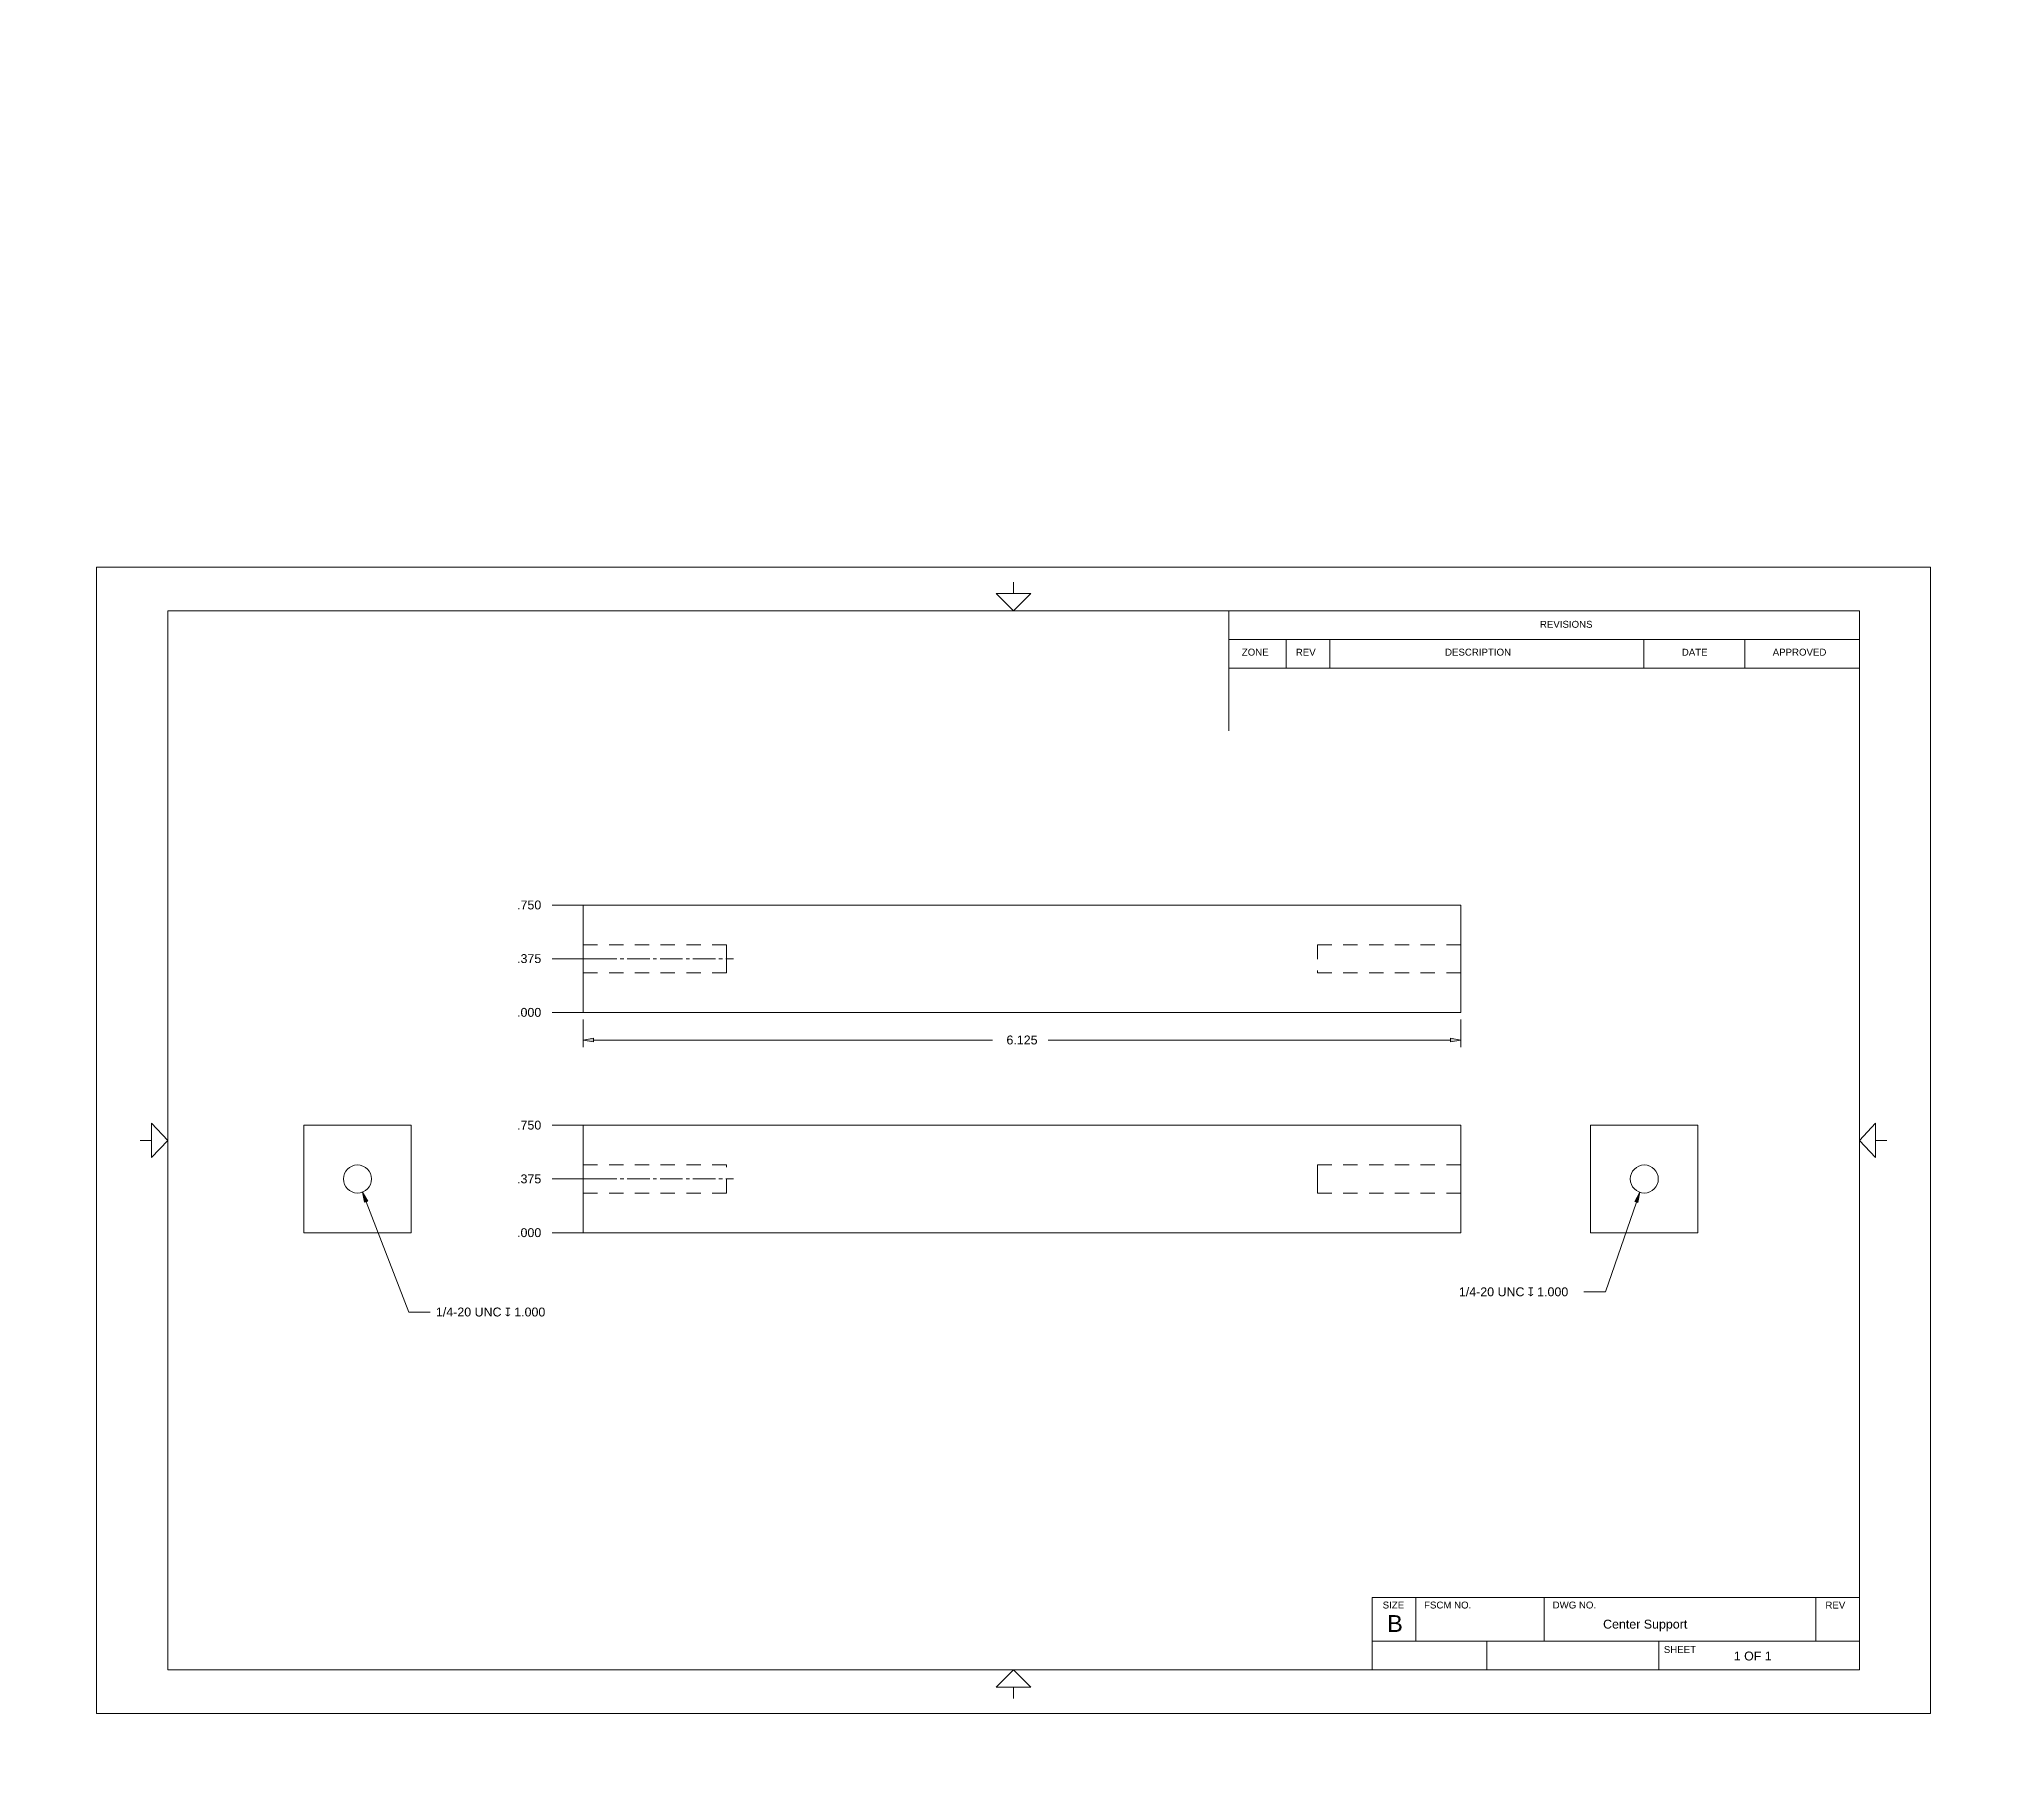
# Model space of a CAD drawing. Header units: inches. Extents: x 0 to 17.1, y 0 to 15.1.
import ezdxf

# ---------------------------------------------------------------- set-up
doc = ezdxf.new("R2010")
doc.units = ezdxf.units.IN
doc.header["$MEASUREMENT"] = 0
doc.linetypes.add('HIDDEN2', pattern=[0.1875, 0.125, -0.0625])
for name, color, linetype, lineweight in [('CENTER', 204, 'Continuous', 0), ('CONTINUOUS', 7, 'Continuous', 0), ('DIMENSIONS', 7, 'Continuous', 0), ('HIDDEN', 253, 'HIDDEN2', 0), ('VISIBLE', 7, 'Continuous', 0)]:
    doc.layers.add(name, color=color, linetype=linetype, lineweight=lineweight)
doc.dimstyles.get("Standard").update_dxf_attribs({"dimtxt": 0.18, "dimasz": 0.18, "dimexe": 0.18, "dimexo": 0.0625, "dimgap": 0.09, "dimtad": 0, "dimtih": 1, "dimtoh": 1, "dimdec": 4, "dimzin": 0, "dimdsep": 46, "dimtxsty": 'Standard', "dimcen": 0.09, "dimadec": 0, "dimazin": 0, "dimtfac": 1, "dimtdec": 4, "dimtofl": 0, "dimtmove": 0, "dimatfit": 3, "dimfxl": 1, "dimtolj": 1, "dimtzin": 0, "dimarcsym": 0})

# ---------------------------------------------------------------- blocks, each defined once
blk = doc.blocks.new('D1')
at = {"layer": 'DIMENSIONS'}
for p, q in [((4.725, 4.694), (4.475, 4.694)), ((4.683, 4.694), (4.975, 4.694)), ((4.975, 4.694), (4.725, 4.694))]:
    blk.add_line(p, q, dxfattribs=at)
at = {"layer": 'DIMENSIONS', "char_height": 0.07755, "attachment_point": 5}
for s, insert in [('{\\fArial|b0|i0|c0|p0;}', (4.135, 4.694)), ('{\\fArial|b0|i0|c0|p0;.000}{\\fArial|b0|i0|c0|p0;}', (4.274, 4.694)), ('{\\fArial|b0|i0|c0|p0;}', (4.274, 4.694)), ('{\\fArial|b0|i0|c0|p0;}', (4.274, 4.694)), ('{\\fArial|b0|i0|c0|p0;}', (4.413, 4.694))]:
    blk.add_mtext(s, dxfattribs=dict(at, insert=insert))
blk = doc.blocks.new('D2')
at = {"layer": 'DIMENSIONS'}
for p, q in [((4.725, 5.163), (4.475, 5.163)), ((4.623, 5.163), (4.975, 5.163)), ((4.975, 5.163), (4.725, 5.163))]:
    blk.add_line(p, q, dxfattribs=at)
at = {"layer": 'DIMENSIONS', "char_height": 0.07755, "attachment_point": 5}
for s, insert in [('{\\fArial|b0|i0|c0|p0;}', (4.135, 5.163)), ('{\\fArial|b0|i0|c0|p0;.375}{\\fArial|b0|i0|c0|p0;}', (4.274, 5.163)), ('{\\fArial|b0|i0|c0|p0;}', (4.274, 5.163)), ('{\\fArial|b0|i0|c0|p0;}', (4.274, 5.163)), ('{\\fArial|b0|i0|c0|p0;}', (4.413, 5.163))]:
    blk.add_mtext(s, dxfattribs=dict(at, insert=insert))
blk = doc.blocks.new('D3')
at = {"layer": 'DIMENSIONS'}
for p, q in [((4.725, 5.632), (4.475, 5.632)), ((4.683, 5.632), (4.975, 5.632)), ((4.975, 5.632), (4.725, 5.632))]:
    blk.add_line(p, q, dxfattribs=at)
at = {"layer": 'DIMENSIONS', "char_height": 0.07755, "attachment_point": 5}
for s, insert in [('{\\fArial|b0|i0|c0|p0;.750}{\\fArial|b0|i0|c0|p0;}', (4.274, 5.632)), ('{\\fArial|b0|i0|c0|p0;}', (4.135, 5.632)), ('{\\fArial|b0|i0|c0|p0;}', (4.274, 5.632)), ('{\\fArial|b0|i0|c0|p0;}', (4.274, 5.632)), ('{\\fArial|b0|i0|c0|p0;}', (4.413, 5.632))]:
    blk.add_mtext(s, dxfattribs=dict(at, insert=insert))
blk = doc.blocks.new('D4')
at = {"layer": 'DIMENSIONS'}
for p, q in [((4.725, 6.616), (4.475, 6.616)), ((4.683, 6.616), (4.975, 6.616)), ((4.975, 6.616), (4.725, 6.616))]:
    blk.add_line(p, q, dxfattribs=at)
at = {"layer": 'DIMENSIONS', "char_height": 0.07755, "attachment_point": 5}
for s, insert in [('{\\fArial|b0|i0|c0|p0;}', (4.135, 6.616)), ('{\\fArial|b0|i0|c0|p0;.000}{\\fArial|b0|i0|c0|p0;}', (4.274, 6.616)), ('{\\fArial|b0|i0|c0|p0;}', (4.274, 6.616)), ('{\\fArial|b0|i0|c0|p0;}', (4.274, 6.616)), ('{\\fArial|b0|i0|c0|p0;}', (4.413, 6.616))]:
    blk.add_mtext(s, dxfattribs=dict(at, insert=insert))
blk = doc.blocks.new('D5')
at = {"layer": 'DIMENSIONS'}
for p, q in [((4.725, 7.085), (4.475, 7.085)), ((4.623, 7.085), (4.975, 7.085)), ((4.975, 7.085), (4.725, 7.085))]:
    blk.add_line(p, q, dxfattribs=at)
at = {"layer": 'DIMENSIONS', "char_height": 0.07755, "attachment_point": 5}
for s, insert in [('{\\fArial|b0|i0|c0|p0;}', (4.135, 7.085)), ('{\\fArial|b0|i0|c0|p0;.375}{\\fArial|b0|i0|c0|p0;}', (4.274, 7.085)), ('{\\fArial|b0|i0|c0|p0;}', (4.274, 7.085)), ('{\\fArial|b0|i0|c0|p0;}', (4.274, 7.085)), ('{\\fArial|b0|i0|c0|p0;}', (4.413, 7.085))]:
    blk.add_mtext(s, dxfattribs=dict(at, insert=insert))
blk = doc.blocks.new('D6')
at = {"layer": 'DIMENSIONS'}
for p, q in [((4.725, 7.553), (4.475, 7.553)), ((4.683, 7.553), (4.975, 7.553)), ((4.975, 7.553), (4.725, 7.553))]:
    blk.add_line(p, q, dxfattribs=at)
at = {"layer": 'DIMENSIONS', "char_height": 0.07755, "attachment_point": 5}
for s, insert in [('{\\fArial|b0|i0|c0|p0;}', (4.135, 7.553)), ('{\\fArial|b0|i0|c0|p0;.750}{\\fArial|b0|i0|c0|p0;}', (4.274, 7.553)), ('{\\fArial|b0|i0|c0|p0;}', (4.274, 7.553)), ('{\\fArial|b0|i0|c0|p0;}', (4.274, 7.553)), ('{\\fArial|b0|i0|c0|p0;}', (4.413, 7.553))]:
    blk.add_mtext(s, dxfattribs=dict(at, insert=insert))
blk = doc.blocks.new('D7')
h = blk.add_hatch(color=7)
h.paths.add_polyline_path([(4.836, 6.36), (4.746, 6.375), (4.836, 6.39)], flags=0)
h.paths.add_polyline_path([(12.312, 6.39), (12.402, 6.375), (12.312, 6.36)], flags=0)
at = {"layer": 'DIMENSIONS'}
for p, q in [((4.746, 6.553), (4.746, 6.313)), ((12.402, 6.553), (12.402, 6.313)), ((4.836, 6.375), (8.317, 6.375)), ((12.312, 6.375), (8.803, 6.375))]:
    blk.add_line(p, q, dxfattribs=at)
for points in [[(4.746, 6.375), (4.836, 6.39), (4.836, 6.36), (4.746, 6.375)], [(12.402, 6.375), (12.312, 6.36), (12.312, 6.39), (12.402, 6.375)]]:
    blk.add_lwpolyline(points, dxfattribs=at)
at = {"layer": 'DIMENSIONS', "char_height": 0.07755, "attachment_point": 5}
for s, insert in [('{\\fArial|b0|i0|c0|p0;}', (8.407, 6.375)), ('{\\fArial|b0|i0|c0|p0;6.125}{\\fArial|b0|i0|c0|p0;}', (8.574, 6.375)), ('{\\fArial|b0|i0|c0|p0;}', (8.574, 6.375)), ('{\\fArial|b0|i0|c0|p0;}', (8.574, 6.375)), ('{\\fArial|b0|i0|c0|p0;}', (8.741, 6.375))]:
    blk.add_mtext(s, dxfattribs=dict(at, insert=insert))
blk = doc.blocks.new('BLOCK6')
at = {"layer": 'CONTINUOUS'}
for p, q in [((16.5, 10.5), (0.5, 10.5)), ((0.5, 10.5), (0.5, 0.5)), ((16.5, 0.5), (16.5, 10.5)), ((8.5, 10.37), (8.5, 10.27)), ((15.88, 10.12), (1.12, 10.12)), ((1.12, 10.12), (1.12, 0.88)), ((10.38, 10.12), (10.38, 9.073)), ((15.88, 0.88), (15.88, 10.12)), ((10.38, 9.87), (15.88, 9.87)), ((10.88, 9.62), (10.88, 9.87)), ((11.26, 9.62), (11.26, 9.87)), ((14, 9.62), (14, 9.87)), ((14.88, 9.62), (14.88, 9.87)), ((10.38, 9.62), (15.88, 9.62)), ((0.88, 5.5), (0.98, 5.5)), ((16.12, 5.5), (16.02, 5.5)), ((11.63, 1.51), (15.88, 1.51)), ((11.63, 0.88), (11.63, 1.51)), ((12.01, 1.13), (12.01, 1.51)), ((13.13, 1.13), (13.13, 1.51)), ((15.5, 1.13), (15.5, 1.51)), ((11.63, 1.13), (15.88, 1.13)), ((12.63, 0.88), (12.63, 1.13)), ((14.13, 0.88), (14.13, 1.13)), ((1.12, 0.88), (15.88, 0.88)), ((8.5, 0.63), (8.5, 0.73)), ((0.5, 0.5), (16.5, 0.5))]:
    blk.add_line(p, q, dxfattribs=at)
for points in [[(8.35, 10.27), (8.65, 10.27), (8.5, 10.12), (8.5, 10.12), (8.35, 10.27)], [(0.98, 5.35), (0.98, 5.65), (1.12, 5.5), (1.12, 5.5), (0.98, 5.35)], [(16.02, 5.35), (16.02, 5.65), (15.88, 5.5), (15.88, 5.5), (16.02, 5.35)], [(8.35, 0.73), (8.65, 0.73), (8.5, 0.88), (8.5, 0.88), (8.35, 0.73)]]:
    blk.add_lwpolyline(points, dxfattribs=at)
for s, insert, char_height, attachment_point in [('{\\fArial|b0|i0|c0|p0;\\C7;REVISIONS}{\\fArial|b0|i0|c0|p0;\\C7;}', (13.093, 10.002), 0.06032, 4), ('{\\fArial|b0|i0|c0|p0;\\C7;ZONE}{\\fArial|b0|i0|c0|p0;\\C7;}', (10.492, 9.759), 0.06032, 4), ('{\\fArial|b0|i0|c0|p0;\\C7;REV}{\\fArial|b0|i0|c0|p0;\\C7;}', (10.963, 9.759), 0.06032, 4), ('{\\fArial|b0|i0|c0|p0;\\C7;DESCRIPTION}{\\fArial|b0|i0|c0|p0;\\C7;}', (12.265, 9.759), 0.06032, 4), ('{\\fArial|b0|i0|c0|p0;\\C7;DATE}{\\fArial|b0|i0|c0|p0;\\C7;}', (14.331, 9.759), 0.06032, 4), ('{\\fArial|b0|i0|c0|p0;\\C7;APPROVED}{\\fArial|b0|i0|c0|p0;\\C7;}', (15.124, 9.759), 0.06032, 4), ('{\\fArial|b0|i0|c0|p0;\\C7;SIZE}{\\fArial|b0|i0|c0|p0;\\C7;}', (11.721, 1.445), 0.06032, 4), ('{\\fArial|b0|i0|c0|p0;\\C7;FSCM NO.}{\\fArial|b0|i0|c0|p0;\\C7;}', (12.082, 1.445), 0.06032, 4), ('{\\fArial|b0|i0|c0|p0;\\C7;DWG NO.}{\\fArial|b0|i0|c0|p0;\\C7;}', (13.204, 1.445), 0.06032, 4), ('{\\fArial|b0|i0|c0|p0;\\C7;REV}{\\fArial|b0|i0|c0|p0;\\C7;}', (15.584, 1.445), 0.06032, 4), ('{\\fArial|b0|i0|c0|p0;\\C7;B}{\\fArial|b0|i0|c0|p0;\\C7;}', (11.76, 1.284), 0.14649, 4), ('{\\fArial|b0|i0|c0|p0;\\C7;Center Support}{\\fArial|b0|i0|c0|p0;\\C7;}', (13.644, 1.267), 0.07755, 4), ('{\\fArial|b0|i0|c0|p0;\\C7;SHEET}{\\fArial|b0|i0|c0|p0;\\C7;}', (14.174, 1.057), 0.06032, 4), ('{\\fArial|b0|i0|c0|p0;\\C7;1 OF 1}{\\fArial|b0|i0|c0|p0;\\C7;}', (14.95, 1), 0.07755, 5), ('{\\fArial|b0|i0|c0|p0;\\C7;}', (0.444, 0.59), 0.18096, 4)]:
    blk.add_mtext(s, dxfattribs=dict(at, insert=insert, char_height=char_height, attachment_point=attachment_point))

msp = doc.modelspace()

# ---------------------------------------------------------------- hatches: boundary and pattern name
for points in [[(2.8386, 4.9592), (2.8202, 5.0485), (2.8665, 4.97)], [(13.92, 4.9668), (13.9635, 5.047), (13.9484, 4.957)]]:
    msp.add_hatch(color=7).paths.add_polyline_path(points, flags=0)

# ---------------------------------------------------------------- linework, layer by layer
at = {"layer": 'CENTER'}
for p, q in [((4.7522, 7.0846), (4.6859, 7.0846)), ((4.8122, 7.0846), (4.7822, 7.0846)), ((5.039, 7.0846), (4.8422, 7.0846)), ((5.099, 7.0846), (5.069, 7.0846)), ((5.3259, 7.0846), (5.129, 7.0846)), ((5.3559, 7.0846), (5.3859, 7.0846)), ((5.4159, 7.0846), (5.6127, 7.0846)), ((5.6427, 7.0846), (5.6727, 7.0846)), ((5.7027, 7.0846), (5.8996, 7.0846)), ((5.9296, 7.0846), (5.9596, 7.0846)), ((5.9896, 7.0846), (6.0559, 7.0846)), ((4.7522, 5.1628), (4.6859, 5.1628)), ((4.8122, 5.1628), (4.7822, 5.1628)), ((5.039, 5.1628), (4.8422, 5.1628)), ((5.099, 5.1628), (5.069, 5.1628)), ((5.3259, 5.1628), (5.129, 5.1628)), ((5.3559, 5.1628), (5.3859, 5.1628)), ((5.4159, 5.1628), (5.6127, 5.1628)), ((5.6427, 5.1628), (5.6727, 5.1628)), ((5.7027, 5.1628), (5.8996, 5.1628)), ((5.9296, 5.1628), (5.9596, 5.1628)), ((5.9896, 5.1628), (6.0559, 5.1628))]:
    msp.add_line(p, q, dxfattribs=at)
at = {"layer": 'CONTINUOUS'}
for p, q in [((2.8525, 4.9646), (2.8525, 4.9646)), ((2.8525, 4.9646), (3.2239, 4.0015)), ((13.9342, 4.9619), (13.6642, 4.1777)), ((13.9342, 4.9619), (13.9342, 4.9619)), ((13.6642, 4.1777), (13.4767, 4.1777)), ((3.2239, 4.0015), (3.4114, 4.0015))]:
    msp.add_line(p, q, dxfattribs=at)
for points in [[(2.8202, 5.0485), (2.8665, 4.97), (2.8386, 4.9592), (2.8202, 5.0485)], [(13.9635, 5.047), (13.9484, 4.957), (13.92, 4.9668), (13.9635, 5.047)]]:
    msp.add_lwpolyline(points, dxfattribs=at)
at = {"layer": 'HIDDEN'}
for p, q in [((4.7459, 7.2071), (5.9959, 7.2071)), ((5.9959, 7.0846), (5.9959, 7.2071)), ((11.1521, 7.2071), (11.1521, 6.9621)), ((12.4021, 7.2071), (11.1521, 7.2071)), ((5.9959, 6.9621), (5.9959, 7.0846)), ((4.7459, 6.9621), (5.9959, 6.9621)), ((12.4021, 6.9621), (11.1521, 6.9621)), ((4.7459, 5.2853), (5.9959, 5.2853)), ((5.9959, 5.0403), (5.9959, 5.2853)), ((11.1521, 5.2853), (11.1521, 5.1628)), ((12.4021, 5.2853), (11.1521, 5.2853)), ((11.1521, 5.1628), (11.1521, 5.0403)), ((4.7459, 5.0403), (5.9959, 5.0403)), ((12.4021, 5.0403), (11.1521, 5.0403))]:
    msp.add_line(p, q, dxfattribs=at)
at = {"layer": 'VISIBLE'}
for p, q in [((12.4021, 7.5533), (4.7459, 7.5533)), ((4.7459, 7.5533), (4.7459, 6.6158)), ((12.4021, 7.5533), (12.4021, 6.6158)), ((4.7459, 6.6158), (12.4021, 6.6158)), ((2.3073, 5.6316), (2.3073, 4.6941)), ((2.3073, 5.6316), (3.2448, 5.6316)), ((3.2448, 4.6941), (3.2448, 5.6316)), ((4.7459, 5.6316), (12.4021, 5.6316)), ((4.7459, 4.6941), (4.7459, 5.6316)), ((12.4021, 5.6316), (12.4021, 4.6941)), ((14.4721, 5.6316), (13.5346, 5.6316)), ((13.5346, 5.6316), (13.5346, 4.6941)), ((14.4721, 4.6941), (14.4721, 5.6316)), ((2.3073, 4.6941), (3.2448, 4.6941)), ((12.4021, 4.6941), (4.7459, 4.6941)), ((14.4721, 4.6941), (13.5346, 4.6941))]:
    msp.add_line(p, q, dxfattribs=at)
for centre in [(2.7761, 5.1628), (14.0034, 5.1628)]:
    msp.add_circle(centre, 0.1225, dxfattribs=at)

# ---------------------------------------------------------------- block references
at = {"layer": 'CONTINUOUS'}
msp.add_blockref('BLOCK6', (0, 0), dxfattribs=at)

# ---------------------------------------------------------------- texts
at = {"layer": 'CONTINUOUS', "char_height": 0.0775537, "attachment_point": 4}
for insert in [(12.3859, 4.1777), (3.4606, 4.0015)]:
    msp.add_mtext('{\\fArial|b0|i0|c0|p0;\\C7;1/4-20 UNC }{\\fAlibre Symbols|b0|i0|c0|p0;\\C7;x}{\\fArial|b0|i0|c0|p0;\\C7; 1.000}{\\fArial|b0|i0|c0|p0;\\C7;}', dxfattribs=dict(at, insert=insert))

# ---------------------------------------------------------------- dimensions: what is measured, and where the dimension line sits
at = {"layer": 'DIMENSIONS'}
for feature_location, offset, origin, picture, middle in [((4.7458802011, 7.5533380846), (8.1019018616, 7.5533380846), (4.7458802011, 6.6158380846), 'D6', (12.8477820627, 15.1066761693)), ((4.6859, 7.0846), (8.1619, 7.5533), (4.7459, 6.6158), 'D5', (12.8478, 14.6379)), ((4.7458802011, 6.6158380846), (8.1019019086, 7.5533380846), (4.7458802011, 6.6158380846), 'D4', (12.8477821097, 14.1691761693)), ((4.7458802011, 5.6315861161), (8.1019018616, 5.1628361161), (4.7458802011, 4.6940861161), 'D3', (12.8477820627, 10.7944222323)), ((4.6859, 5.1628), (8.1619, 5.1628), (4.7459, 4.6941), 'D2', (12.8478, 10.3257)), ((4.7458802011, 4.6940861161), (8.1019019086, 5.1628361161), (4.7458802011, 4.6940861161), 'D1', (12.8477821097, 9.8569222323))]:
    dim = msp.add_ordinate_dim(feature_location=feature_location, offset=offset, dtype=0, origin=origin, dimstyle='Standard', override={"dimtxt": 0.098408, "dimtad": 0, "dimdec": 3, "dimzin": 0, "dimse1": 0, "dimse2": 0, "dimsd1": 0, "dimsd2": 0, "dimadec": 3, "dimazin": 0, "dimtol": 0, "dimlim": 0, "dimtp": 0, "dimtm": 0, "dimtdec": 3}, dxfattribs=at)
    dim.commit()
    dim.dimension.update_dxf_attribs({"geometry": picture, "text_midpoint": middle, "text_rotation": 360})
dim = msp.add_linear_dim(base=(0, 0), p1=(4.7459, 6.6158), p2=(12.4021, 6.6158), dimstyle='Standard', override={"dimtxt": 0.098408, "dimtad": 0, "dimdec": 3, "dimzin": 0, "dimse1": 0, "dimse2": 0, "dimsd1": 0, "dimsd2": 0, "dimadec": 3, "dimazin": 0, "dimtol": 0, "dimlim": 0, "dimtp": 0, "dimtm": 0, "dimtdec": 3}, dxfattribs=at)
dim.commit()
dim.dimension.update_dxf_attribs({"geometry": 'D7', "text_midpoint": (17.148, 13.9283)})

doc.saveas('drawing.dxf')
